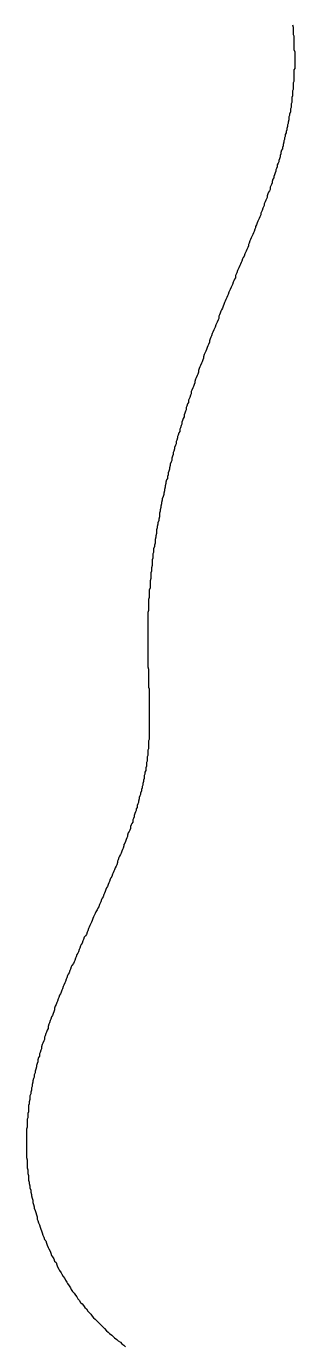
# Model space of a CAD drawing. Header units: millimetres. Extents: x 111 to 2999, y 81 to 1941.
# Drawn here: x 952.22 to 955.93, y 1779.92 to 1798.12 of the extents above; entities that cross this region are included whole.
import ezdxf

# ---------------------------------------------------------------- set-up
doc = ezdxf.new("R2010")
doc.units = ezdxf.units.MM
doc.layers.add('DRAW', color=7, linetype='Continuous')

msp = doc.modelspace()

# ---------------------------------------------------------------- linework, layer by layer
at = {"layer": 'DRAW'}
msp.add_polyline3d([(955.9, 1798.143, 0), (955.91, 1798.113, 0), (955.91, 1798.093, 0), (955.91, 1798.063, 0), (955.91, 1798.043, 0), (955.91, 1798.013, 0), (955.92, 1797.993, 0), (955.92, 1797.973, 0), (955.92, 1797.943, 0), (955.92, 1797.923, 0), (955.92, 1797.893, 0), (955.92, 1797.873, 0), (955.92, 1797.843, 0), (955.92, 1797.823, 0), (955.92, 1797.803, 0), (955.93, 1797.773, 0), (955.93, 1797.753, 0), (955.93, 1797.733, 0), (955.93, 1797.703, 0), (955.93, 1797.683, 0), (955.93, 1797.663, 0), (955.93, 1797.633, 0), (955.93, 1797.613, 0), (955.93, 1797.593, 0), (955.93, 1797.573, 0), (955.93, 1797.543, 0), (955.92, 1797.523, 0), (955.92, 1797.503, 0), (955.92, 1797.473, 0), (955.92, 1797.453, 0), (955.92, 1797.433, 0), (955.92, 1797.413, 0), (955.92, 1797.383, 0), (955.92, 1797.363, 0), (955.91, 1797.343, 0), (955.91, 1797.323, 0), (955.91, 1797.293, 0), (955.91, 1797.273, 0), (955.91, 1797.253, 0), (955.9, 1797.233, 0), (955.9, 1797.203, 0), (955.9, 1797.183, 0), (955.9, 1797.163, 0), (955.89, 1797.143, 0), (955.89, 1797.123, 0), (955.89, 1797.093, 0), (955.89, 1797.073, 0), (955.88, 1797.053, 0), (955.88, 1797.033, 0), (955.88, 1797.003, 0), (955.87, 1796.983, 0), (955.87, 1796.963, 0), (955.87, 1796.943, 0), (955.86, 1796.913, 0), (955.86, 1796.893, 0), (955.85, 1796.873, 0), (955.85, 1796.853, 0), (955.85, 1796.833, 0), (955.84, 1796.803, 0), (955.84, 1796.783, 0), (955.83, 1796.763, 0), (955.83, 1796.743, 0), (955.82, 1796.713, 0), (955.82, 1796.693, 0), (955.81, 1796.673, 0), (955.81, 1796.653, 0), (955.8, 1796.633, 0), (955.8, 1796.603, 0), (955.79, 1796.583, 0), (955.79, 1796.563, 0), (955.78, 1796.543, 0), (955.78, 1796.523, 0), (955.77, 1796.493, 0), (955.77, 1796.473, 0), (955.76, 1796.453, 0), (955.76, 1796.433, 0), (955.75, 1796.413, 0), (955.74, 1796.383, 0), (955.74, 1796.363, 0), (955.73, 1796.343, 0), (955.73, 1796.323, 0), (955.72, 1796.293, 0), (955.71, 1796.273, 0), (955.71, 1796.253, 0), (955.7, 1796.233, 0), (955.69, 1796.213, 0), (955.69, 1796.183, 0), (955.68, 1796.163, 0), (955.67, 1796.143, 0), (955.67, 1796.123, 0), (955.66, 1796.103, 0), (955.65, 1796.073, 0), (955.64, 1796.053, 0), (955.64, 1796.033, 0), (955.63, 1796.013, 0), (955.62, 1795.983, 0), (955.62, 1795.963, 0), (955.61, 1795.943, 0), (955.6, 1795.923, 0), (955.59, 1795.903, 0), (955.59, 1795.873, 0), (955.58, 1795.853, 0), (955.57, 1795.833, 0), (955.56, 1795.813, 0), (955.55, 1795.783, 0), (955.55, 1795.763, 0), (955.54, 1795.743, 0), (955.53, 1795.723, 0), (955.52, 1795.703, 0), (955.51, 1795.673, 0), (955.51, 1795.653, 0), (955.5, 1795.633, 0), (955.49, 1795.613, 0), (955.48, 1795.583, 0), (955.47, 1795.563, 0), (955.46, 1795.543, 0), (955.46, 1795.523, 0), (955.45, 1795.493, 0), (955.44, 1795.473, 0), (955.43, 1795.453, 0), (955.42, 1795.433, 0), (955.41, 1795.413, 0), (955.4, 1795.383, 0), (955.39, 1795.363, 0), (955.39, 1795.343, 0), (955.38, 1795.323, 0), (955.37, 1795.293, 0), (955.36, 1795.273, 0), (955.35, 1795.253, 0), (955.34, 1795.233, 0), (955.33, 1795.203, 0), (955.32, 1795.183, 0), (955.31, 1795.163, 0), (955.3, 1795.133, 0), (955.29, 1795.113, 0), (955.29, 1795.093, 0), (955.28, 1795.073, 0), (955.27, 1795.043, 0), (955.26, 1795.023, 0), (955.25, 1795.003, 0), (955.24, 1794.983, 0), (955.23, 1794.953, 0), (955.22, 1794.933, 0), (955.21, 1794.913, 0), (955.2, 1794.883, 0), (955.19, 1794.863, 0), (955.18, 1794.843, 0), (955.17, 1794.823, 0), (955.16, 1794.793, 0), (955.15, 1794.773, 0), (955.14, 1794.753, 0), (955.13, 1794.723, 0), (955.12, 1794.703, 0), (955.11, 1794.683, 0), (955.11, 1794.653, 0), (955.1, 1794.633, 0), (955.09, 1794.613, 0), (955.08, 1794.593, 0), (955.07, 1794.563, 0), (955.06, 1794.543, 0), (955.05, 1794.523, 0), (955.04, 1794.493, 0), (955.03, 1794.473, 0), (955.02, 1794.453, 0), (955.01, 1794.423, 0), (955, 1794.403, 0), (954.99, 1794.383, 0), (954.98, 1794.353, 0), (954.97, 1794.333, 0), (954.96, 1794.313, 0), (954.95, 1794.283, 0), (954.94, 1794.263, 0), (954.93, 1794.233, 0), (954.92, 1794.213, 0), (954.91, 1794.193, 0), (954.9, 1794.163, 0), (954.89, 1794.143, 0), (954.88, 1794.123, 0), (954.88, 1794.093, 0), (954.87, 1794.073, 0), (954.86, 1794.043, 0), (954.85, 1794.023, 0), (954.84, 1794.003, 0), (954.83, 1793.973, 0), (954.82, 1793.953, 0), (954.81, 1793.933, 0), (954.8, 1793.903, 0), (954.79, 1793.883, 0), (954.78, 1793.853, 0), (954.77, 1793.833, 0), (954.76, 1793.813, 0), (954.75, 1793.783, 0), (954.75, 1793.763, 0), (954.74, 1793.733, 0), (954.73, 1793.713, 0), (954.72, 1793.693, 0), (954.71, 1793.663, 0), (954.7, 1793.643, 0), (954.69, 1793.613, 0), (954.68, 1793.593, 0), (954.67, 1793.563, 0), (954.67, 1793.543, 0), (954.66, 1793.523, 0), (954.65, 1793.493, 0), (954.64, 1793.473, 0), (954.63, 1793.443, 0), (954.62, 1793.423, 0), (954.61, 1793.403, 0), (954.6, 1793.373, 0), (954.6, 1793.353, 0), (954.59, 1793.323, 0), (954.58, 1793.303, 0), (954.57, 1793.273, 0), (954.56, 1793.253, 0), (954.55, 1793.223, 0), (954.55, 1793.203, 0), (954.54, 1793.183, 0), (954.53, 1793.153, 0), (954.52, 1793.133, 0), (954.51, 1793.103, 0), (954.5, 1793.083, 0), (954.5, 1793.053, 0), (954.49, 1793.033, 0), (954.48, 1793.003, 0), (954.47, 1792.983, 0), (954.46, 1792.963, 0), (954.46, 1792.933, 0), (954.45, 1792.913, 0), (954.44, 1792.883, 0), (954.43, 1792.863, 0), (954.43, 1792.833, 0), (954.42, 1792.813, 0), (954.41, 1792.783, 0), (954.4, 1792.763, 0), (954.4, 1792.733, 0), (954.39, 1792.713, 0), (954.38, 1792.683, 0), (954.37, 1792.663, 0), (954.37, 1792.633, 0), (954.36, 1792.613, 0), (954.35, 1792.583, 0), (954.34, 1792.563, 0), (954.34, 1792.533, 0), (954.33, 1792.513, 0), (954.32, 1792.483, 0), (954.31, 1792.463, 0), (954.31, 1792.443, 0), (954.3, 1792.413, 0), (954.29, 1792.393, 0), (954.29, 1792.363, 0), (954.28, 1792.343, 0), (954.27, 1792.313, 0), (954.27, 1792.293, 0), (954.26, 1792.263, 0), (954.25, 1792.243, 0), (954.25, 1792.213, 0), (954.24, 1792.193, 0), (954.23, 1792.163, 0), (954.23, 1792.133, 0), (954.22, 1792.113, 0), (954.21, 1792.083, 0), (954.21, 1792.063, 0), (954.2, 1792.033, 0), (954.2, 1792.013, 0), (954.19, 1791.983, 0), (954.18, 1791.963, 0), (954.18, 1791.933, 0), (954.17, 1791.913, 0), (954.17, 1791.883, 0), (954.16, 1791.863, 0), (954.15, 1791.833, 0), (954.15, 1791.813, 0), (954.14, 1791.783, 0), (954.14, 1791.763, 0), (954.13, 1791.733, 0), (954.13, 1791.713, 0), (954.12, 1791.683, 0), (954.12, 1791.663, 0), (954.11, 1791.633, 0), (954.1, 1791.603, 0), (954.1, 1791.583, 0), (954.09, 1791.553, 0), (954.09, 1791.533, 0), (954.08, 1791.503, 0), (954.08, 1791.483, 0), (954.07, 1791.453, 0), (954.07, 1791.433, 0), (954.06, 1791.403, 0), (954.06, 1791.383, 0), (954.06, 1791.353, 0), (954.05, 1791.323, 0), (954.05, 1791.303, 0), (954.04, 1791.273, 0), (954.04, 1791.253, 0), (954.03, 1791.223, 0), (954.03, 1791.203, 0), (954.02, 1791.173, 0), (954.02, 1791.143, 0), (954.02, 1791.123, 0), (954.01, 1791.093, 0), (954.01, 1791.073, 0), (954, 1791.043, 0), (954, 1791.023, 0), (954, 1790.993, 0), (953.99, 1790.963, 0), (953.99, 1790.943, 0), (953.98, 1790.913, 0), (953.98, 1790.893, 0), (953.98, 1790.863, 0), (953.97, 1790.843, 0), (953.97, 1790.813, 0), (953.97, 1790.783, 0), (953.96, 1790.763, 0), (953.96, 1790.733, 0), (953.96, 1790.713, 0), (953.96, 1790.683, 0), (953.95, 1790.653, 0), (953.95, 1790.633, 0), (953.95, 1790.603, 0), (953.94, 1790.583, 0), (953.94, 1790.553, 0), (953.94, 1790.523, 0), (953.94, 1790.503, 0), (953.93, 1790.473, 0), (953.93, 1790.453, 0), (953.93, 1790.423, 0), (953.93, 1790.393, 0), (953.93, 1790.373, 0), (953.92, 1790.343, 0), (953.92, 1790.323, 0), (953.92, 1790.293, 0), (953.92, 1790.263, 0), (953.92, 1790.243, 0), (953.91, 1790.213, 0), (953.91, 1790.193, 0), (953.91, 1790.163, 0), (953.91, 1790.133, 0), (953.91, 1790.113, 0), (953.91, 1790.083, 0), (953.91, 1790.063, 0), (953.9, 1790.033, 0), (953.9, 1790.003, 0), (953.9, 1789.983, 0), (953.9, 1789.953, 0), (953.9, 1789.923, 0), (953.9, 1789.903, 0), (953.9, 1789.873, 0), (953.9, 1789.853, 0), (953.9, 1789.823, 0), (953.9, 1789.793, 0), (953.9, 1789.773, 0), (953.9, 1789.743, 0), (953.9, 1789.713, 0), (953.9, 1789.693, 0), (953.9, 1789.663, 0), (953.9, 1789.643, 0), (953.9, 1789.613, 0), (953.9, 1789.583, 0), (953.9, 1789.563, 0), (953.9, 1789.533, 0), (953.9, 1789.513, 0), (953.9, 1789.483, 0), (953.9, 1789.453, 0), (953.9, 1789.433, 0), (953.9, 1789.403, 0), (953.9, 1789.383, 0), (953.9, 1789.353, 0), (953.9, 1789.333, 0), (953.9, 1789.303, 0), (953.9, 1789.283, 0), (953.91, 1789.253, 0), (953.91, 1789.223, 0), (953.91, 1789.203, 0), (953.91, 1789.173, 0), (953.91, 1789.153, 0), (953.91, 1789.123, 0), (953.91, 1789.103, 0), (953.91, 1789.083, 0), (953.91, 1789.053, 0), (953.91, 1789.033, 0), (953.91, 1789.003, 0), (953.92, 1788.983, 0), (953.92, 1788.953, 0), (953.92, 1788.933, 0), (953.92, 1788.903, 0), (953.92, 1788.883, 0), (953.92, 1788.863, 0), (953.92, 1788.833, 0), (953.92, 1788.813, 0), (953.92, 1788.783, 0), (953.92, 1788.763, 0), (953.92, 1788.743, 0), (953.92, 1788.713, 0), (953.92, 1788.693, 0), (953.92, 1788.673, 0), (953.92, 1788.643, 0), (953.92, 1788.623, 0), (953.92, 1788.603, 0), (953.92, 1788.573, 0), (953.92, 1788.553, 0), (953.92, 1788.533, 0), (953.92, 1788.503, 0), (953.92, 1788.483, 0), (953.92, 1788.463, 0), (953.92, 1788.443, 0), (953.92, 1788.413, 0), (953.92, 1788.393, 0), (953.92, 1788.373, 0), (953.92, 1788.353, 0), (953.92, 1788.323, 0), (953.92, 1788.303, 0), (953.92, 1788.283, 0), (953.91, 1788.263, 0), (953.91, 1788.243, 0), (953.91, 1788.213, 0), (953.91, 1788.193, 0), (953.91, 1788.173, 0), (953.91, 1788.153, 0), (953.9, 1788.133, 0), (953.9, 1788.113, 0), (953.9, 1788.083, 0), (953.9, 1788.063, 0), (953.89, 1788.043, 0), (953.89, 1788.023, 0), (953.89, 1788.003, 0), (953.89, 1787.983, 0), (953.88, 1787.963, 0), (953.88, 1787.933, 0), (953.88, 1787.913, 0), (953.87, 1787.893, 0), (953.87, 1787.873, 0), (953.87, 1787.853, 0), (953.86, 1787.833, 0), (953.86, 1787.803, 0), (953.85, 1787.783, 0), (953.85, 1787.763, 0), (953.85, 1787.743, 0), (953.84, 1787.723, 0), (953.84, 1787.703, 0), (953.83, 1787.673, 0), (953.83, 1787.653, 0), (953.82, 1787.633, 0), (953.82, 1787.613, 0), (953.81, 1787.593, 0), (953.81, 1787.573, 0), (953.8, 1787.543, 0), (953.8, 1787.523, 0), (953.79, 1787.503, 0), (953.78, 1787.483, 0), (953.78, 1787.463, 0), (953.77, 1787.433, 0), (953.77, 1787.413, 0), (953.76, 1787.393, 0), (953.75, 1787.373, 0), (953.75, 1787.343, 0), (953.74, 1787.323, 0), (953.74, 1787.303, 0), (953.73, 1787.283, 0), (953.72, 1787.263, 0), (953.71, 1787.233, 0), (953.71, 1787.213, 0), (953.7, 1787.193, 0), (953.69, 1787.173, 0), (953.69, 1787.143, 0), (953.68, 1787.123, 0), (953.67, 1787.103, 0), (953.66, 1787.083, 0), (953.66, 1787.053, 0), (953.65, 1787.033, 0), (953.64, 1787.013, 0), (953.63, 1786.993, 0), (953.62, 1786.963, 0), (953.62, 1786.943, 0), (953.61, 1786.923, 0), (953.6, 1786.903, 0), (953.59, 1786.873, 0), (953.58, 1786.853, 0), (953.57, 1786.833, 0), (953.57, 1786.813, 0), (953.56, 1786.783, 0), (953.55, 1786.763, 0), (953.54, 1786.743, 0), (953.53, 1786.713, 0), (953.52, 1786.693, 0), (953.51, 1786.673, 0), (953.5, 1786.653, 0), (953.49, 1786.623, 0), (953.48, 1786.603, 0), (953.48, 1786.583, 0), (953.47, 1786.553, 0), (953.46, 1786.533, 0), (953.45, 1786.513, 0), (953.44, 1786.483, 0), (953.43, 1786.463, 0), (953.42, 1786.443, 0), (953.41, 1786.423, 0), (953.4, 1786.393, 0), (953.39, 1786.373, 0), (953.38, 1786.353, 0), (953.37, 1786.323, 0), (953.36, 1786.303, 0), (953.35, 1786.283, 0), (953.34, 1786.253, 0), (953.33, 1786.233, 0), (953.32, 1786.213, 0), (953.31, 1786.183, 0), (953.3, 1786.163, 0), (953.29, 1786.143, 0), (953.28, 1786.113, 0), (953.27, 1786.093, 0), (953.26, 1786.073, 0), (953.25, 1786.043, 0), (953.24, 1786.023, 0), (953.23, 1786.003, 0), (953.22, 1785.973, 0), (953.21, 1785.953, 0), (953.2, 1785.933, 0), (953.18, 1785.903, 0), (953.17, 1785.883, 0), (953.16, 1785.863, 0), (953.15, 1785.833, 0), (953.14, 1785.813, 0), (953.13, 1785.783, 0), (953.12, 1785.763, 0), (953.11, 1785.743, 0), (953.1, 1785.713, 0), (953.09, 1785.693, 0), (953.08, 1785.673, 0), (953.07, 1785.643, 0), (953.06, 1785.623, 0), (953.05, 1785.593, 0), (953.04, 1785.573, 0), (953.02, 1785.553, 0), (953.01, 1785.523, 0), (953, 1785.503, 0), (952.99, 1785.473, 0), (952.98, 1785.453, 0), (952.97, 1785.433, 0), (952.96, 1785.403, 0), (952.95, 1785.383, 0), (952.94, 1785.353, 0), (952.93, 1785.333, 0), (952.92, 1785.313, 0), (952.91, 1785.283, 0), (952.9, 1785.263, 0), (952.89, 1785.233, 0), (952.88, 1785.213, 0), (952.87, 1785.193, 0), (952.85, 1785.163, 0), (952.84, 1785.143, 0), (952.83, 1785.113, 0), (952.82, 1785.093, 0), (952.81, 1785.063, 0), (952.8, 1785.043, 0), (952.79, 1785.023, 0), (952.78, 1784.993, 0), (952.77, 1784.973, 0), (952.76, 1784.943, 0), (952.75, 1784.923, 0), (952.74, 1784.893, 0), (952.73, 1784.873, 0), (952.72, 1784.843, 0), (952.71, 1784.823, 0), (952.7, 1784.793, 0), (952.69, 1784.773, 0), (952.68, 1784.753, 0), (952.67, 1784.723, 0), (952.66, 1784.703, 0), (952.65, 1784.673, 0), (952.64, 1784.653, 0), (952.63, 1784.623, 0), (952.62, 1784.603, 0), (952.61, 1784.573, 0), (952.61, 1784.553, 0), (952.6, 1784.523, 0), (952.59, 1784.503, 0), (952.58, 1784.473, 0), (952.57, 1784.453, 0), (952.56, 1784.423, 0), (952.55, 1784.403, 0), (952.54, 1784.373, 0), (952.53, 1784.353, 0), (952.52, 1784.323, 0), (952.52, 1784.293, 0), (952.51, 1784.273, 0), (952.5, 1784.243, 0), (952.49, 1784.223, 0), (952.48, 1784.193, 0), (952.47, 1784.173, 0), (952.47, 1784.143, 0), (952.46, 1784.123, 0), (952.45, 1784.093, 0), (952.44, 1784.073, 0), (952.43, 1784.043, 0), (952.43, 1784.013, 0), (952.42, 1783.993, 0), (952.41, 1783.963, 0), (952.4, 1783.943, 0), (952.4, 1783.913, 0), (952.39, 1783.893, 0), (952.38, 1783.863, 0), (952.38, 1783.833, 0), (952.37, 1783.813, 0), (952.36, 1783.783, 0), (952.36, 1783.763, 0), (952.35, 1783.733, 0), (952.34, 1783.703, 0), (952.34, 1783.683, 0), (952.33, 1783.653, 0), (952.33, 1783.623, 0), (952.32, 1783.603, 0), (952.31, 1783.573, 0), (952.31, 1783.553, 0), (952.3, 1783.523, 0), (952.3, 1783.493, 0), (952.29, 1783.473, 0), (952.29, 1783.443, 0), (952.28, 1783.413, 0), (952.28, 1783.393, 0), (952.27, 1783.363, 0), (952.27, 1783.333, 0), (952.27, 1783.313, 0), (952.26, 1783.283, 0), (952.26, 1783.253, 0), (952.25, 1783.233, 0), (952.25, 1783.203, 0), (952.25, 1783.173, 0), (952.25, 1783.143, 0), (952.24, 1783.123, 0), (952.24, 1783.093, 0), (952.24, 1783.063, 0), (952.23, 1783.043, 0), (952.23, 1783.013, 0), (952.23, 1782.983, 0), (952.23, 1782.953, 0), (952.23, 1782.933, 0), (952.22, 1782.903, 0), (952.22, 1782.873, 0), (952.22, 1782.843, 0), (952.22, 1782.823, 0), (952.22, 1782.793, 0), (952.22, 1782.763, 0), (952.22, 1782.733, 0), (952.22, 1782.713, 0), (952.22, 1782.683, 0), (952.22, 1782.653, 0), (952.22, 1782.623, 0), (952.22, 1782.603, 0), (952.22, 1782.573, 0), (952.22, 1782.543, 0), (952.22, 1782.513, 0), (952.23, 1782.483, 0), (952.23, 1782.463, 0), (952.23, 1782.433, 0), (952.23, 1782.403, 0), (952.23, 1782.373, 0), (952.24, 1782.343, 0), (952.24, 1782.323, 0), (952.24, 1782.293, 0), (952.25, 1782.263, 0), (952.25, 1782.233, 0), (952.25, 1782.203, 0), (952.26, 1782.173, 0), (952.26, 1782.153, 0), (952.27, 1782.123, 0), (952.27, 1782.093, 0), (952.28, 1782.063, 0), (952.28, 1782.033, 0), (952.29, 1782.003, 0), (952.29, 1781.983, 0), (952.3, 1781.953, 0), (952.31, 1781.923, 0), (952.31, 1781.893, 0), (952.32, 1781.863, 0), (952.33, 1781.833, 0), (952.33, 1781.813, 0), (952.34, 1781.783, 0), (952.35, 1781.753, 0), (952.36, 1781.723, 0), (952.37, 1781.693, 0), (952.37, 1781.663, 0), (952.38, 1781.643, 0), (952.39, 1781.613, 0), (952.4, 1781.583, 0), (952.41, 1781.553, 0), (952.42, 1781.523, 0), (952.43, 1781.503, 0), (952.44, 1781.473, 0), (952.45, 1781.443, 0), (952.46, 1781.413, 0), (952.47, 1781.383, 0), (952.49, 1781.363, 0), (952.5, 1781.333, 0), (952.51, 1781.303, 0), (952.52, 1781.273, 0), (952.53, 1781.253, 0), (952.55, 1781.223, 0), (952.56, 1781.193, 0), (952.57, 1781.163, 0), (952.58, 1781.143, 0), (952.6, 1781.113, 0), (952.61, 1781.083, 0), (952.63, 1781.063, 0), (952.64, 1781.033, 0), (952.65, 1781.003, 0), (952.67, 1780.973, 0), (952.68, 1780.953, 0), (952.7, 1780.923, 0), (952.71, 1780.903, 0), (952.73, 1780.873, 0), (952.75, 1780.843, 0), (952.76, 1780.823, 0), (952.78, 1780.793, 0), (952.79, 1780.773, 0), (952.81, 1780.743, 0), (952.83, 1780.713, 0), (952.84, 1780.693, 0), (952.86, 1780.663, 0), (952.88, 1780.643, 0), (952.9, 1780.613, 0), (952.92, 1780.593, 0), (952.93, 1780.563, 0), (952.95, 1780.543, 0), (952.97, 1780.513, 0), (952.99, 1780.493, 0), (953.01, 1780.473, 0), (953.03, 1780.443, 0), (953.05, 1780.423, 0), (953.07, 1780.393, 0), (953.09, 1780.373, 0), (953.11, 1780.353, 0), (953.13, 1780.323, 0), (953.15, 1780.303, 0), (953.17, 1780.283, 0), (953.19, 1780.263, 0), (953.22, 1780.233, 0), (953.24, 1780.213, 0), (953.26, 1780.193, 0), (953.28, 1780.173, 0), (953.3, 1780.153, 0), (953.33, 1780.123, 0), (953.35, 1780.103, 0), (953.37, 1780.083, 0), (953.4, 1780.063, 0), (953.42, 1780.043, 0), (953.44, 1780.023, 0), (953.47, 1780.003, 0), (953.49, 1779.983, 0), (953.52, 1779.963, 0), (953.54, 1779.943, 0), (953.57, 1779.923, 0), (953.59, 1779.903, 0)], dxfattribs=at)

doc.saveas('drawing.dxf')
